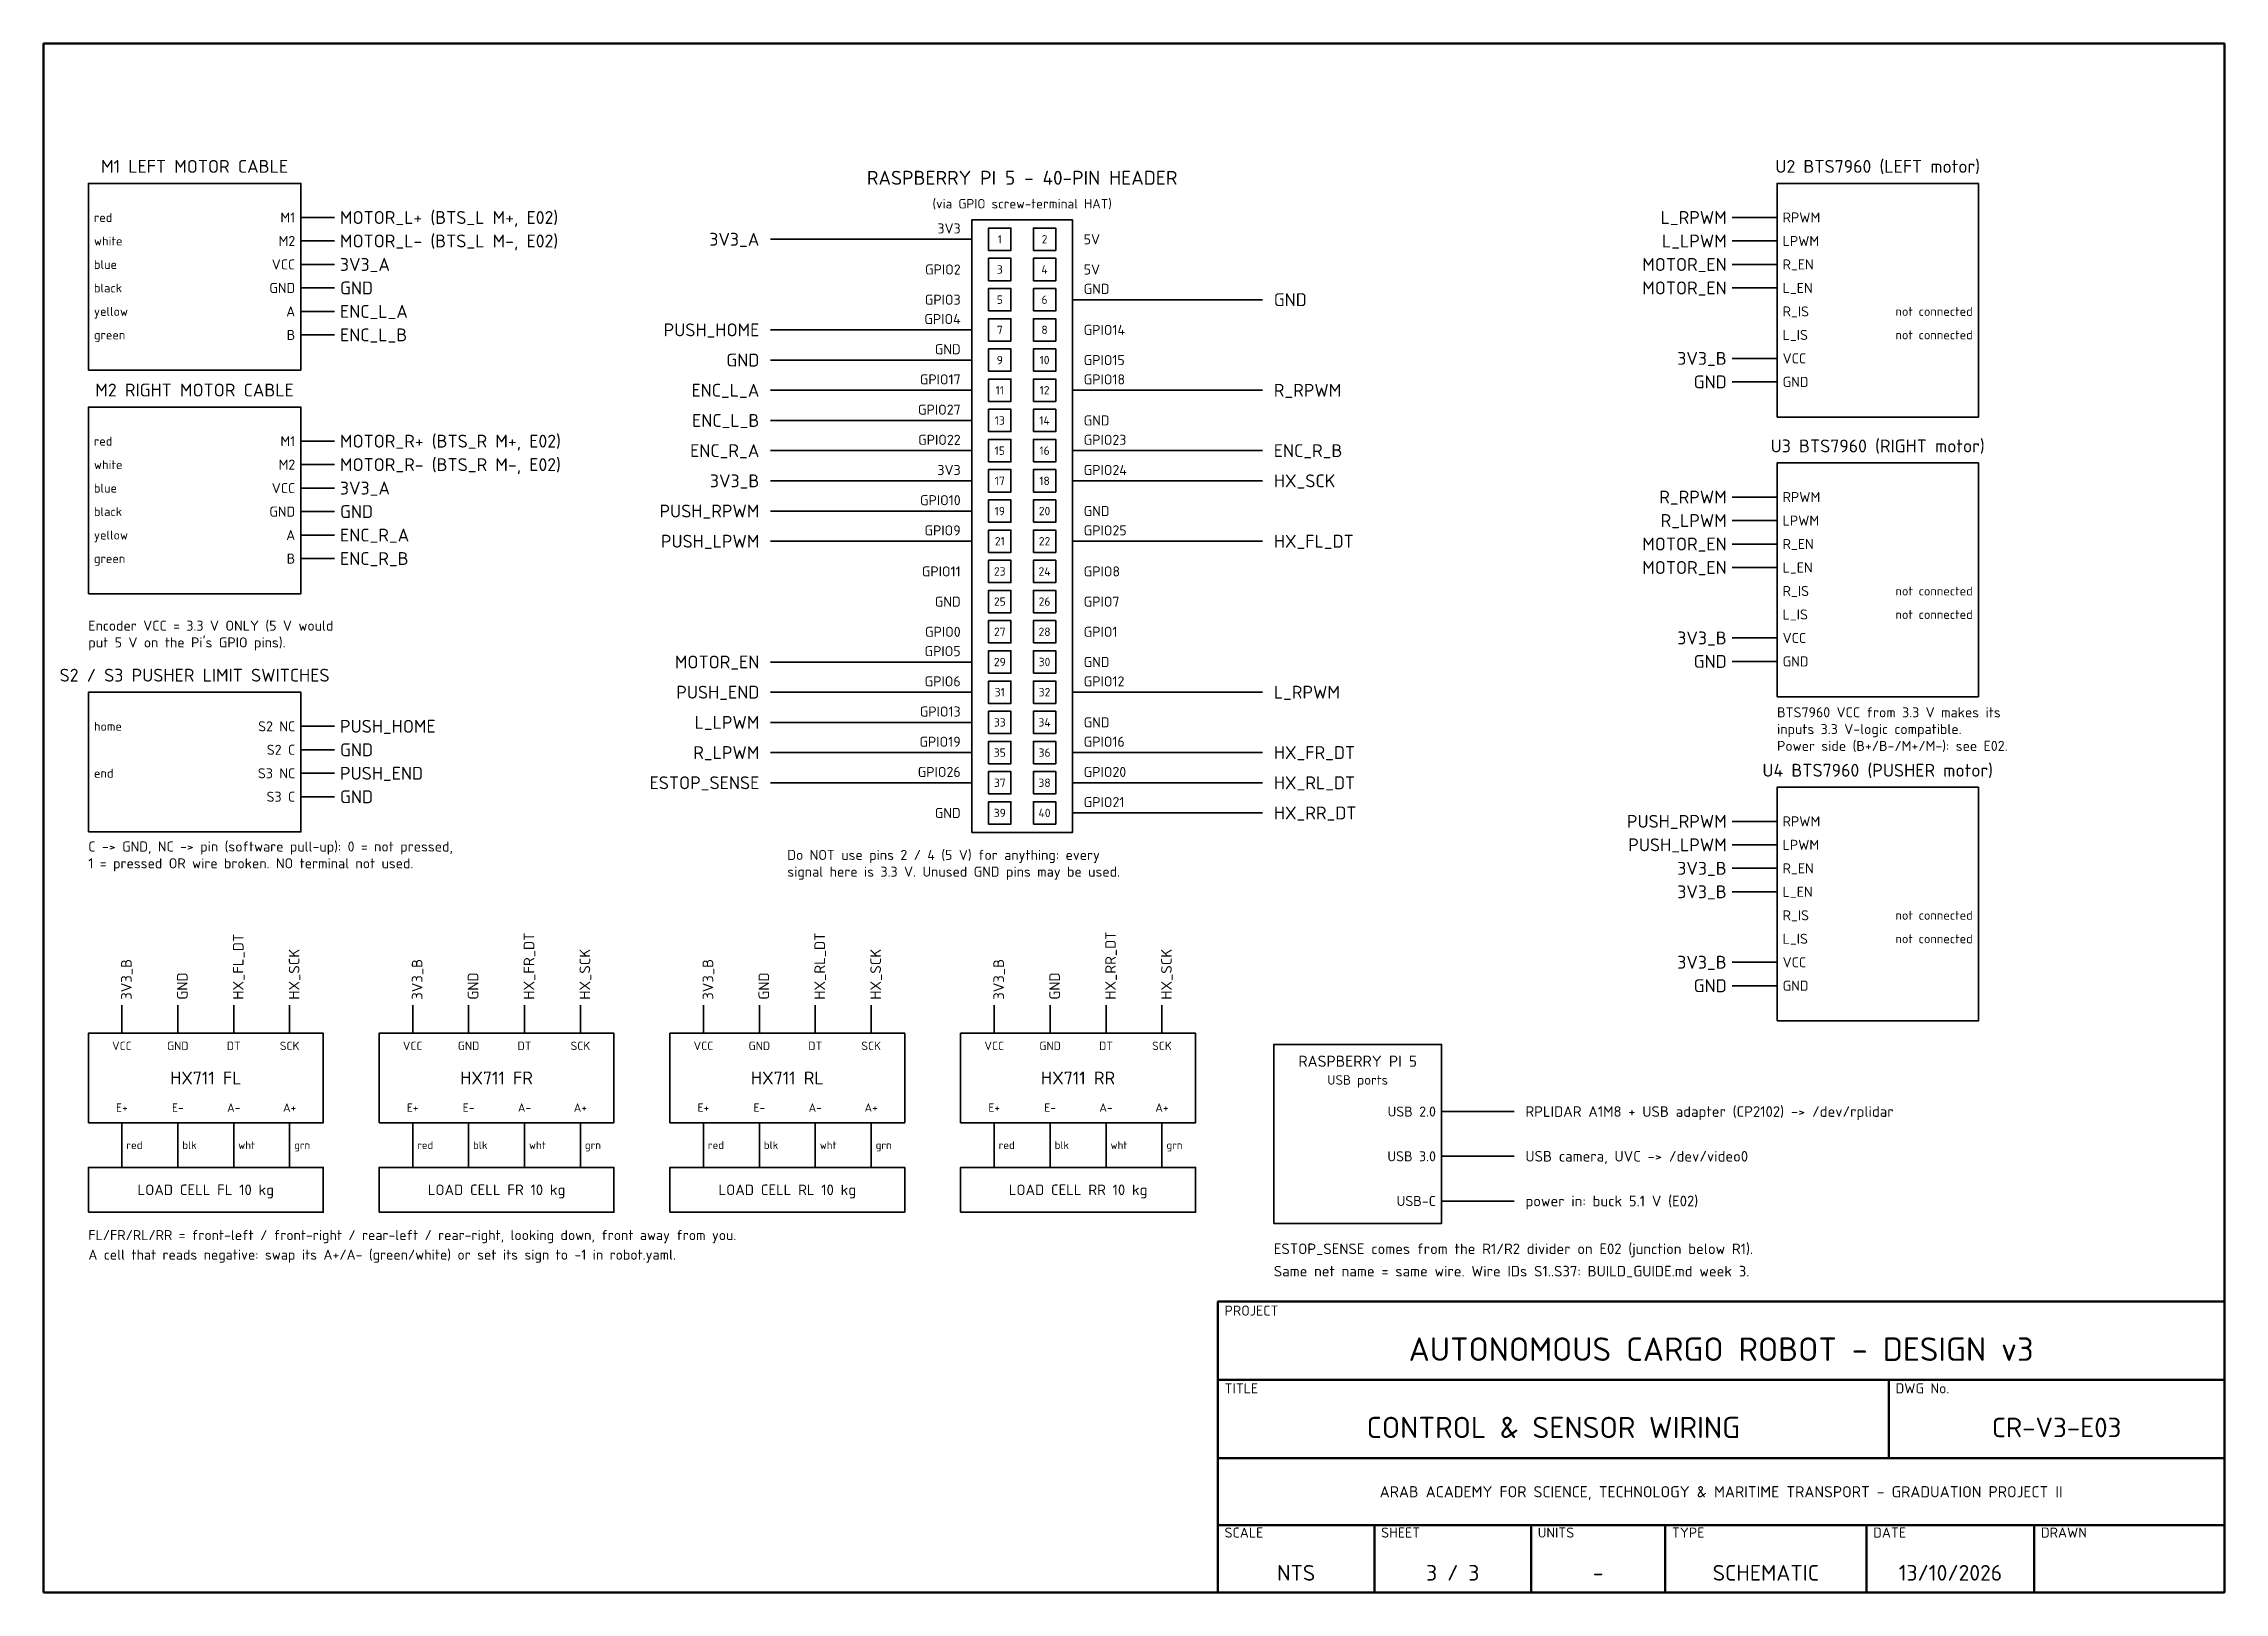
# Paper-space layout 'E03 CONTROL & SENSOR WIRING' of a CAD drawing. Header units: millimetres. Extents: x 20 to 410, y 10 to 287.
import ezdxf
from ezdxf.enums import TextEntityAlignment as Align

# ---------------------------------------------------------------- set-up
doc = ezdxf.new("R2010")
doc.units = ezdxf.units.MM
for name, color, linetype, lineweight in [('NET-12V-MOTOR', 6, 'Continuous', 35), ('NET-3V3', 40, 'Continuous', 35), ('NET-5V', 30, 'Continuous', 35), ('NET-GND', 8, 'Continuous', 35), ('NET-SIGNAL', 5, 'Continuous', 35), ('NET-USB', 3, 'Continuous', 35), ('SYMBOLS', 7, 'Continuous', 35), ('TEXT', 7, 'Continuous', 18), ('TITLEBLOCK', 7, 'Continuous', 50), ('WIRE-COLOURS', 7, 'Continuous', 35)]:
    doc.layers.add(name, color=color, linetype=linetype, lineweight=lineweight)
doc.styles.add('ISO', font='isocpeur.ttf')

psp = doc.layouts.new('E03 CONTROL & SENSOR WIRING')

# ---------------------------------------------------------------- linework, layer by layer
at = {"layer": 'NET-12V-MOTOR'}
for points in [[(66, 255.9), (72, 255.9)], [(66, 251.7), (72, 251.7)], [(66, 215.9), (72, 215.9)], [(66, 211.7), (72, 211.7)]]:
    psp.add_lwpolyline(points, dxfattribs=at)
at = {"layer": 'NET-3V3'}
for points in [[(186, 252), (150, 252)], [(66, 247.5), (72, 247.5)], [(330, 230.7), (322, 230.7)], [(66, 207.5), (72, 207.5)], [(186, 208.8), (150, 208.8)], [(330, 180.7), (322, 180.7)], [(330, 139.5), (322, 139.5)], [(330, 135.3), (322, 135.3)], [(330, 122.7), (322, 122.7)], [(34, 110), (34, 115)], [(86, 110), (86, 115)], [(138, 110), (138, 115)], [(190, 110), (190, 115)]]:
    psp.add_lwpolyline(points, dxfattribs=at)
at = {"layer": 'NET-5V'}
psp.add_lwpolyline([(270, 80), (283, 80)], dxfattribs=at)
at = {"layer": 'NET-GND'}
for points in [[(66, 243.3), (72, 243.3)], [(204, 241.2), (238, 241.2)], [(186, 230.4), (150, 230.4)], [(330, 226.5), (322, 226.5)], [(66, 203.3), (72, 203.3)], [(330, 176.5), (322, 176.5)], [(66, 160.7), (72, 160.7)], [(66, 152.3), (72, 152.3)], [(330, 118.5), (322, 118.5)], [(44, 110), (44, 115)], [(96, 110), (96, 115)], [(148, 110), (148, 115)], [(200, 110), (200, 115)]]:
    psp.add_lwpolyline(points, dxfattribs=at)
at = {"layer": 'NET-SIGNAL'}
for points in [[(330, 255.9), (322, 255.9)], [(330, 251.7), (322, 251.7)], [(330, 247.5), (322, 247.5)], [(330, 243.3), (322, 243.3)], [(66, 239.1), (72, 239.1)], [(66, 234.9), (72, 234.9)], [(186, 235.8), (150, 235.8)], [(186, 225), (150, 225)], [(204, 225), (238, 225)], [(186, 219.6), (150, 219.6)], [(186, 214.2), (150, 214.2)], [(204, 214.2), (238, 214.2)], [(204, 208.8), (238, 208.8)], [(186, 203.4), (150, 203.4)], [(330, 205.9), (322, 205.9)], [(66, 199.1), (72, 199.1)], [(330, 201.7), (322, 201.7)], [(186, 198), (150, 198)], [(204, 198), (238, 198)], [(330, 197.5), (322, 197.5)], [(66, 194.9), (72, 194.9)], [(330, 193.3), (322, 193.3)], [(186, 176.4), (150, 176.4)], [(186, 171), (150, 171)], [(204, 171), (238, 171)], [(66, 164.9), (72, 164.9)], [(186, 165.6), (150, 165.6)], [(186, 160.2), (150, 160.2)], [(204, 160.2), (238, 160.2)], [(66, 156.5), (72, 156.5)], [(186, 154.8), (150, 154.8)], [(204, 154.8), (238, 154.8)], [(204, 149.4), (238, 149.4)], [(330, 147.9), (322, 147.9)], [(330, 143.7), (322, 143.7)], [(54, 110), (54, 115)], [(64, 110), (64, 115)], [(106, 110), (106, 115)], [(116, 110), (116, 115)], [(158, 110), (158, 115)], [(168, 110), (168, 115)], [(210, 110), (210, 115)], [(220, 110), (220, 115)]]:
    psp.add_lwpolyline(points, dxfattribs=at)
at = {"layer": 'NET-USB'}
for points in [[(270, 96), (283, 96)], [(270, 88), (283, 88)]]:
    psp.add_lwpolyline(points, dxfattribs=at)
at = {"layer": 'SYMBOLS'}
for points in [[(28, 228.6), (66, 228.6), (66, 262), (28, 262)], [(330, 220.2), (366, 220.2), (366, 262), (330, 262)], [(186, 145.9), (204, 145.9), (204, 255.5), (186, 255.5)], [(189, 250), (193, 250), (193, 254), (189, 254)], [(197, 250), (201, 250), (201, 254), (197, 254)], [(189, 244.6), (193, 244.6), (193, 248.6), (189, 248.6)], [(197, 244.6), (201, 244.6), (201, 248.6), (197, 248.6)], [(189, 239.2), (193, 239.2), (193, 243.2), (189, 243.2)], [(197, 239.2), (201, 239.2), (201, 243.2), (197, 243.2)], [(189, 233.8), (193, 233.8), (193, 237.8), (189, 237.8)], [(197, 233.8), (201, 233.8), (201, 237.8), (197, 237.8)], [(189, 228.4), (193, 228.4), (193, 232.4), (189, 232.4)], [(197, 228.4), (201, 228.4), (201, 232.4), (197, 232.4)], [(189, 223), (193, 223), (193, 227), (189, 227)], [(197, 223), (201, 223), (201, 227), (197, 227)], [(28, 188.6), (66, 188.6), (66, 222), (28, 222)], [(189, 217.6), (193, 217.6), (193, 221.6), (189, 221.6)], [(197, 217.6), (201, 217.6), (201, 221.6), (197, 221.6)], [(189, 212.2), (193, 212.2), (193, 216.2), (189, 216.2)], [(197, 212.2), (201, 212.2), (201, 216.2), (197, 216.2)], [(189, 206.8), (193, 206.8), (193, 210.8), (189, 210.8)], [(197, 206.8), (201, 206.8), (201, 210.8), (197, 210.8)], [(330, 170.2), (366, 170.2), (366, 212), (330, 212)], [(189, 201.4), (193, 201.4), (193, 205.4), (189, 205.4)], [(197, 201.4), (201, 201.4), (201, 205.4), (197, 205.4)], [(189, 196), (193, 196), (193, 200), (189, 200)], [(197, 196), (201, 196), (201, 200), (197, 200)], [(189, 190.6), (193, 190.6), (193, 194.6), (189, 194.6)], [(197, 190.6), (201, 190.6), (201, 194.6), (197, 194.6)], [(189, 185.2), (193, 185.2), (193, 189.2), (189, 189.2)], [(197, 185.2), (201, 185.2), (201, 189.2), (197, 189.2)], [(189, 179.8), (193, 179.8), (193, 183.8), (189, 183.8)], [(197, 179.8), (201, 179.8), (201, 183.8), (197, 183.8)], [(189, 174.4), (193, 174.4), (193, 178.4), (189, 178.4)], [(197, 174.4), (201, 174.4), (201, 178.4), (197, 178.4)], [(189, 169), (193, 169), (193, 173), (189, 173)], [(197, 169), (201, 169), (201, 173), (197, 173)], [(28, 146), (66, 146), (66, 171), (28, 171)], [(189, 163.6), (193, 163.6), (193, 167.6), (189, 167.6)], [(197, 163.6), (201, 163.6), (201, 167.6), (197, 167.6)], [(189, 158.2), (193, 158.2), (193, 162.2), (189, 162.2)], [(197, 158.2), (201, 158.2), (201, 162.2), (197, 162.2)], [(189, 152.8), (193, 152.8), (193, 156.8), (189, 156.8)], [(197, 152.8), (201, 152.8), (201, 156.8), (197, 156.8)], [(330, 112.2), (366, 112.2), (366, 154), (330, 154)], [(189, 147.4), (193, 147.4), (193, 151.4), (189, 151.4)], [(197, 147.4), (201, 147.4), (201, 151.4), (197, 151.4)], [(28, 94), (70, 94), (70, 110), (28, 110)], [(80, 94), (122, 94), (122, 110), (80, 110)], [(132, 94), (174, 94), (174, 110), (132, 110)], [(184, 94), (226, 94), (226, 110), (184, 110)], [(240, 76), (270, 76), (270, 108), (240, 108)], [(28, 78), (70, 78), (70, 86), (28, 86)], [(80, 78), (122, 78), (122, 86), (80, 86)], [(132, 78), (174, 78), (174, 86), (132, 86)], [(184, 78), (226, 78), (226, 86), (184, 86)]]:
    psp.add_lwpolyline(points, close=True, dxfattribs=at)
at = {"layer": 'TITLEBLOCK'}
for points in [[(20, 10), (410, 10), (410, 287), (20, 287)], [(230, 10), (410, 10), (410, 62), (230, 62)]]:
    psp.add_lwpolyline(points, close=True, dxfattribs=at)
for points in [[(230, 48), (410, 48)], [(350, 34), (350, 48)], [(230, 34), (410, 34)], [(230, 22), (410, 22)], [(258, 10), (258, 22)], [(286, 10), (286, 22)], [(310, 10), (310, 22)], [(346, 10), (346, 22)], [(376, 10), (376, 22)]]:
    psp.add_lwpolyline(points, dxfattribs=at)
at = {"layer": 'WIRE-COLOURS', "color": 1}
for points in [[(34, 94), (34, 86)], [(86, 94), (86, 86)], [(138, 94), (138, 86)], [(190, 94), (190, 86)]]:
    psp.add_lwpolyline(points, dxfattribs=at)
at = {"layer": 'WIRE-COLOURS', "color": 7}
for points in [[(44, 94), (44, 86)], [(96, 94), (96, 86)], [(148, 94), (148, 86)], [(200, 94), (200, 86)]]:
    psp.add_lwpolyline(points, dxfattribs=at)
at = {"layer": 'WIRE-COLOURS', "color": 8}
for points in [[(54, 94), (54, 86)], [(106, 94), (106, 86)], [(158, 94), (158, 86)], [(210, 94), (210, 86)]]:
    psp.add_lwpolyline(points, dxfattribs=at)
at = {"layer": 'WIRE-COLOURS', "color": 3}
for points in [[(64, 94), (64, 86)], [(116, 94), (116, 86)], [(168, 94), (168, 86)], [(220, 94), (220, 86)]]:
    psp.add_lwpolyline(points, dxfattribs=at)

# ---------------------------------------------------------------- texts
at = {"layer": 'NET-12V-MOTOR', "style": 'ISO'}
for s, p in [('MOTOR_L+ (BTS_L M+, E02)', (73, 255.9)), ('MOTOR_L- (BTS_L M-, E02)', (73, 251.7)), ('MOTOR_R+ (BTS_R M+, E02)', (73, 215.9)), ('MOTOR_R- (BTS_R M-, E02)', (73, 211.7))]:
    psp.add_text(s, height=2.3, dxfattribs=at).set_placement(p, align=Align.MIDDLE_LEFT)
at = {"layer": 'NET-3V3', "style": 'ISO'}
for s, p in [('3V3_A', (148, 252)), ('3V3_B', (321, 230.7)), ('3V3_B', (148, 208.8)), ('3V3_B', (321, 180.7)), ('3V3_B', (321, 139.5)), ('3V3_B', (321, 135.3)), ('3V3_B', (321, 122.7))]:
    psp.add_text(s, height=2.3, dxfattribs=at).set_placement(p, align=Align.MIDDLE_RIGHT)
for p in [(73, 247.5), (73, 207.5)]:
    psp.add_text('3V3_A', height=2.3, dxfattribs=at).set_placement(p, align=Align.MIDDLE_LEFT)
for p in [(34.8, 116), (86.8, 116), (138.8, 116), (190.8, 116)]:
    psp.add_text('3V3_B', height=1.9, rotation=90, dxfattribs=at).set_placement(p, align=Align.MIDDLE_LEFT)
at = {"layer": 'NET-5V', "style": 'ISO'}
psp.add_text('power in: buck 5.1 V (E02)', height=1.9, dxfattribs=at).set_placement((285, 80), align=Align.MIDDLE_LEFT)
at = {"layer": 'NET-GND', "style": 'ISO'}
for p in [(73, 243.3), (240, 241.2), (73, 203.3), (73, 160.7), (73, 152.3)]:
    psp.add_text('GND', height=2.3, dxfattribs=at).set_placement(p, align=Align.MIDDLE_LEFT)
for p in [(148, 230.4), (321, 226.5), (321, 176.5), (321, 118.5)]:
    psp.add_text('GND', height=2.3, dxfattribs=at).set_placement(p, align=Align.MIDDLE_RIGHT)
for p in [(44.8, 116), (96.8, 116), (148.8, 116), (200.8, 116)]:
    psp.add_text('GND', height=1.9, rotation=90, dxfattribs=at).set_placement(p, align=Align.MIDDLE_LEFT)
at = {"layer": 'NET-SIGNAL', "style": 'ISO'}
for s, p in [('L_RPWM', (321, 255.9)), ('L_LPWM', (321, 251.7)), ('MOTOR_EN', (321, 247.5)), ('MOTOR_EN', (321, 243.3)), ('PUSH_HOME', (148, 235.8)), ('ENC_L_A', (148, 225)), ('ENC_L_B', (148, 219.6)), ('ENC_R_A', (148, 214.2)), ('R_RPWM', (321, 205.9)), ('PUSH_RPWM', (148, 203.4)), ('R_LPWM', (321, 201.7)), ('PUSH_LPWM', (148, 198)), ('MOTOR_EN', (321, 197.5)), ('MOTOR_EN', (321, 193.3)), ('MOTOR_EN', (148, 176.4)), ('PUSH_END', (148, 171)), ('L_LPWM', (148, 165.6)), ('R_LPWM', (148, 160.2)), ('ESTOP_SENSE', (148, 154.8)), ('PUSH_RPWM', (321, 147.9)), ('PUSH_LPWM', (321, 143.7))]:
    psp.add_text(s, height=2.3, dxfattribs=at).set_placement(p, align=Align.MIDDLE_RIGHT)
for s, p in [('ENC_L_A', (73, 239.1)), ('ENC_L_B', (73, 234.9)), ('R_RPWM', (240, 225)), ('ENC_R_B', (240, 214.2)), ('HX_SCK', (240, 208.8)), ('ENC_R_A', (73, 199.1)), ('HX_FL_DT', (240, 198)), ('ENC_R_B', (73, 194.9)), ('L_RPWM', (240, 171)), ('PUSH_HOME', (73, 164.9)), ('HX_FR_DT', (240, 160.2)), ('PUSH_END', (73, 156.5)), ('HX_RL_DT', (240, 154.8)), ('HX_RR_DT', (240, 149.4))]:
    psp.add_text(s, height=2.3, dxfattribs=at).set_placement(p, align=Align.MIDDLE_LEFT)
for s, p in [('HX_FL_DT', (54.8, 116)), ('HX_SCK', (64.8, 116)), ('HX_FR_DT', (106.8, 116)), ('HX_SCK', (116.8, 116)), ('HX_RL_DT', (158.8, 116)), ('HX_SCK', (168.8, 116)), ('HX_RR_DT', (210.8, 116)), ('HX_SCK', (220.8, 116))]:
    psp.add_text(s, height=1.9, rotation=90, dxfattribs=at).set_placement(p, align=Align.MIDDLE_LEFT)
psp.add_text('ESTOP_SENSE comes from the R1/R2 divider on E02 (junction below R1).', height=1.9, dxfattribs=at).set_placement((240, 70.5))
at = {"layer": 'NET-USB', "style": 'ISO'}
for s, p in [('RPLIDAR A1M8 + USB adapter (CP2102) -> /dev/rplidar', (285, 96)), ('USB camera, UVC -> /dev/video0', (285, 88))]:
    psp.add_text(s, height=1.9, dxfattribs=at).set_placement(p, align=Align.MIDDLE_LEFT)
at = {"layer": 'TEXT', "style": 'ISO'}
for s, height, p in [('M1 LEFT MOTOR CABLE', 2.3, (47, 263.2)), ('U2 BTS7960 (LEFT motor)', 2.3, (348, 263.2)), ('RASPBERRY PI 5 - 40-PIN HEADER', 2.5, (195, 261)), ('(via GPIO screw-terminal HAT)', 1.7, (195, 257)), ('M2 RIGHT MOTOR CABLE', 2.3, (47, 223.2)), ('U3 BTS7960 (RIGHT motor)', 2.3, (348, 213.2)), ('S2 / S3 PUSHER LIMIT SWITCHES', 2.3, (47, 172.2)), ('U4 BTS7960 (PUSHER motor)', 2.3, (348, 155.2)), ('E+', 1.5, (34, 95.5)), ('E-', 1.5, (44, 95.5)), ('A-', 1.5, (54, 95.5)), ('A+', 1.5, (64, 95.5)), ('E+', 1.5, (86, 95.5)), ('E-', 1.5, (96, 95.5)), ('A-', 1.5, (106, 95.5)), ('A+', 1.5, (116, 95.5)), ('E+', 1.5, (138, 95.5)), ('E-', 1.5, (148, 95.5)), ('A-', 1.5, (158, 95.5)), ('A+', 1.5, (168, 95.5)), ('E+', 1.5, (190, 95.5)), ('E-', 1.5, (200, 95.5)), ('A-', 1.5, (210, 95.5)), ('A+', 1.5, (220, 95.5))]:
    psp.add_text(s, height=height, dxfattribs=at).set_placement(p, align=Align.BOTTOM_CENTER)
for s, p in [('M1', (65, 255.9)), ('M2', (65, 251.7)), ('VCC', (65, 247.5)), ('GND', (65, 243.3)), ('A', (65, 239.1)), ('B', (65, 234.9)), ('M1', (65, 215.9)), ('M2', (65, 211.7)), ('VCC', (65, 207.5)), ('GND', (65, 203.3)), ('A', (65, 199.1)), ('B', (65, 194.9)), ('S2 NC', (65, 164.9)), ('S2 C', (65, 160.7)), ('S3 NC', (65, 156.5)), ('S3 C', (65, 152.3)), ('USB 2.0', (269, 96)), ('USB 3.0', (269, 88)), ('USB-C', (269, 80))]:
    psp.add_text(s, height=1.8, dxfattribs=at).set_placement(p, align=Align.MIDDLE_RIGHT)
at = {"layer": 'TEXT', "color": 8, "style": 'ISO'}
for s, p in [('3V3', (184, 252.5)), ('GPIO4', (184, 236.3)), ('GND', (184, 230.9)), ('GPIO17', (184, 225.5)), ('GPIO27', (184, 220.1)), ('GPIO22', (184, 214.7)), ('3V3', (184, 209.3)), ('GPIO10', (184, 203.9)), ('GPIO9', (184, 198.5)), ('GPIO5', (184, 176.9)), ('GPIO6', (184, 171.5)), ('GPIO13', (184, 166.1)), ('GPIO19', (184, 160.7)), ('GPIO26', (184, 155.3))]:
    psp.add_text(s, height=1.8, dxfattribs=at).set_placement(p, align=Align.BOTTOM_RIGHT)
at = {"layer": 'TEXT', "style": 'ISO'}
for s, p in [('RPWM', (331, 255.9)), ('LPWM', (331, 251.7)), ('R_EN', (331, 247.5)), ('L_EN', (331, 243.3)), ('R_IS', (331, 239.1)), ('L_IS', (331, 234.9)), ('VCC', (331, 230.7)), ('GND', (331, 226.5)), ('RPWM', (331, 205.9)), ('LPWM', (331, 201.7)), ('R_EN', (331, 197.5)), ('L_EN', (331, 193.3)), ('R_IS', (331, 189.1)), ('L_IS', (331, 184.9)), ('VCC', (331, 180.7)), ('GND', (331, 176.5)), ('RPWM', (331, 147.9)), ('LPWM', (331, 143.7)), ('R_EN', (331, 139.5)), ('L_EN', (331, 135.3)), ('R_IS', (331, 131.1)), ('L_IS', (331, 126.9)), ('VCC', (331, 122.7)), ('GND', (331, 118.5))]:
    psp.add_text(s, height=1.8, dxfattribs=at).set_placement(p, align=Align.MIDDLE_LEFT)
for s, height, p in [('1', 1.5, (191, 252)), ('2', 1.5, (199, 252)), ('3', 1.5, (191, 246.6)), ('4', 1.5, (199, 246.6)), ('5', 1.5, (191, 241.2)), ('6', 1.5, (199, 241.2)), ('7', 1.5, (191, 235.8)), ('8', 1.5, (199, 235.8)), ('9', 1.5, (191, 230.4)), ('10', 1.5, (199, 230.4)), ('11', 1.5, (191, 225)), ('12', 1.5, (199, 225)), ('13', 1.5, (191, 219.6)), ('14', 1.5, (199, 219.6)), ('15', 1.5, (191, 214.2)), ('16', 1.5, (199, 214.2)), ('17', 1.5, (191, 208.8)), ('18', 1.5, (199, 208.8)), ('19', 1.5, (191, 203.4)), ('20', 1.5, (199, 203.4)), ('21', 1.5, (191, 198)), ('22', 1.5, (199, 198)), ('23', 1.5, (191, 192.6)), ('24', 1.5, (199, 192.6)), ('25', 1.5, (191, 187.2)), ('26', 1.5, (199, 187.2)), ('27', 1.5, (191, 181.8)), ('28', 1.5, (199, 181.8)), ('29', 1.5, (191, 176.4)), ('30', 1.5, (199, 176.4)), ('31', 1.5, (191, 171)), ('32', 1.5, (199, 171)), ('33', 1.5, (191, 165.6)), ('34', 1.5, (199, 165.6)), ('35', 1.5, (191, 160.2)), ('36', 1.5, (199, 160.2)), ('37', 1.5, (191, 154.8)), ('38', 1.5, (199, 154.8)), ('39', 1.5, (191, 149.4)), ('40', 1.5, (199, 149.4)), ('HX711 FL', 2.3, (49, 102)), ('HX711 FR', 2.3, (101, 102)), ('HX711 RL', 2.3, (153, 102)), ('HX711 RR', 2.3, (205, 102)), ('LOAD CELL FL 10 kg', 1.9, (49, 82)), ('LOAD CELL FR 10 kg', 1.9, (101, 82)), ('LOAD CELL RL 10 kg', 1.9, (153, 82)), ('LOAD CELL RR 10 kg', 1.9, (205, 82)), ('AUTONOMOUS CARGO ROBOT - DESIGN v3', 4.2, (320, 53.5)), ('CONTROL & SENSOR WIRING', 3.8, (290, 39.5)), ('CR-V3-E03', 3.5, (380, 39.5)), ('ARAB ACADEMY FOR SCIENCE, TECHNOLOGY & MARITIME TRANSPORT - GRADUATION PROJECT II', 2, (320, 28)), ('NTS', 2.8, (244, 13.5)), ('3 / 3', 2.8, (272, 13.5)), ('-', 2.8, (298, 13.5)), ('SCHEMATIC', 2.8, (328, 13.5)), ('13/10/2026', 2.8, (361, 13.5))]:
    psp.add_text(s, height=height, dxfattribs=at).set_placement(p, align=Align.MIDDLE_CENTER)
at = {"layer": 'TEXT', "color": 8, "style": 'ISO'}
for s, p in [('5V', (206, 252)), ('5V', (206, 246.6)), ('GPIO14', (206, 235.8)), ('GPIO15', (206, 230.4)), ('GND', (206, 219.6)), ('GND', (206, 203.4)), ('GPIO8', (206, 192.6)), ('GPIO7', (206, 187.2)), ('GPIO1', (206, 181.8)), ('GND', (206, 176.4)), ('GND', (206, 165.6))]:
    psp.add_text(s, height=1.8, dxfattribs=at).set_placement(p, align=Align.MIDDLE_LEFT)
for s, p in [('GPIO2', (184, 246.6)), ('GPIO3', (184, 241.2)), ('GPIO11', (184, 192.6)), ('GND', (184, 187.2)), ('GPIO0', (184, 181.8)), ('GND', (184, 149.4))]:
    psp.add_text(s, height=1.8, dxfattribs=at).set_placement(p, align=Align.MIDDLE_RIGHT)
for s, p in [('GND', (206, 241.7)), ('GPIO18', (206, 225.5)), ('GPIO23', (206, 214.7)), ('GPIO24', (206, 209.3)), ('GPIO25', (206, 198.5)), ('GPIO12', (206, 171.5)), ('GPIO16', (206, 160.7)), ('GPIO20', (206, 155.3)), ('GPIO21', (206, 149.9))]:
    psp.add_text(s, height=1.8, dxfattribs=at).set_placement(p, align=Align.BOTTOM_LEFT)
at = {"layer": 'TEXT', "style": 'ISO'}
for s, height, p in [('Encoder VCC = 3.3 V ONLY (5 V would', 1.8, (28, 182)), ("put 5 V on the Pi's GPIO pins).", 1.8, (28, 179)), ('BTS7960 VCC from 3.3 V makes its', 1.8, (330, 166.5)), ('inputs 3.3 V-logic compatible.', 1.8, (330, 163.5)), ('Power side (B+/B-/M+/M-): see E02.', 1.8, (330, 160.5)), ('C -> GND, NC -> pin (software pull-up): 0 = not pressed,', 1.8, (28, 142.5)), ('1 = pressed OR wire broken. NO terminal not used.', 1.8, (28, 139.5)), ('Do NOT use pins 2 / 4 (5 V) for anything: every', 1.8, (153, 141)), ('signal here is 3.3 V. Unused GND pins may be used.', 1.8, (153, 138)), ('FL/FR/RL/RR = front-left / front-right / rear-left / rear-right, looking down, front away from you.', 1.8, (28, 73)), ('A cell that reads negative: swap its A+/A- (green/white) or set its sign to -1 in robot.yaml.', 1.8, (28, 69.5)), ('Same net name = same wire. Wire IDs S1..S37: BUILD_GUIDE.md week 3.', 1.9, (240, 66.5)), ('PROJECT', 1.8, (231.2, 59.5)), ('TITLE', 1.8, (231.2, 45.6)), ('DWG No.', 1.8, (351.2, 45.6)), ('SCALE', 1.8, (231.2, 19.8)), ('SHEET', 1.8, (259.2, 19.8)), ('UNITS', 1.8, (287.2, 19.8)), ('TYPE', 1.8, (311.2, 19.8)), ('DATE', 1.8, (347.2, 19.8)), ('DRAWN', 1.8, (377.2, 19.8))]:
    psp.add_text(s, height=height, dxfattribs=at).set_placement(p)
for s, height, p in [('VCC', 1.5, (34, 108.5)), ('GND', 1.5, (44, 108.5)), ('DT', 1.5, (54, 108.5)), ('SCK', 1.5, (64, 108.5)), ('VCC', 1.5, (86, 108.5)), ('GND', 1.5, (96, 108.5)), ('DT', 1.5, (106, 108.5)), ('SCK', 1.5, (116, 108.5)), ('VCC', 1.5, (138, 108.5)), ('GND', 1.5, (148, 108.5)), ('DT', 1.5, (158, 108.5)), ('SCK', 1.5, (168, 108.5)), ('VCC', 1.5, (190, 108.5)), ('GND', 1.5, (200, 108.5)), ('DT', 1.5, (210, 108.5)), ('SCK', 1.5, (220, 108.5)), ('RASPBERRY PI 5', 2, (255, 106)), ('USB ports', 1.7, (255, 102.5))]:
    psp.add_text(s, height=height, dxfattribs=at).set_placement(p, align=Align.TOP_CENTER)
at = {"layer": 'WIRE-COLOURS', "style": 'ISO'}
for s, height, p in [('red', 1.6, (29, 255.9)), ('white', 1.6, (29, 251.7)), ('blue', 1.6, (29, 247.5)), ('black', 1.6, (29, 243.3)), ('yellow', 1.6, (29, 239.1)), ('green', 1.6, (29, 234.9)), ('red', 1.6, (29, 215.9)), ('white', 1.6, (29, 211.7)), ('blue', 1.6, (29, 207.5)), ('black', 1.6, (29, 203.3)), ('yellow', 1.6, (29, 199.1)), ('green', 1.6, (29, 194.9)), ('home', 1.6, (29, 164.9)), ('end', 1.6, (29, 156.5)), ('red', 1.4, (34.8, 90)), ('blk', 1.4, (44.8, 90)), ('wht', 1.4, (54.8, 90)), ('grn', 1.4, (64.8, 90)), ('red', 1.4, (86.8, 90)), ('blk', 1.4, (96.8, 90)), ('wht', 1.4, (106.8, 90)), ('grn', 1.4, (116.8, 90)), ('red', 1.4, (138.8, 90)), ('blk', 1.4, (148.8, 90)), ('wht', 1.4, (158.8, 90)), ('grn', 1.4, (168.8, 90)), ('red', 1.4, (190.8, 90)), ('blk', 1.4, (200.8, 90)), ('wht', 1.4, (210.8, 90)), ('grn', 1.4, (220.8, 90))]:
    psp.add_text(s, height=height, dxfattribs=at).set_placement(p, align=Align.MIDDLE_LEFT)
for p in [(365, 239.1), (365, 234.9), (365, 189.1), (365, 184.9), (365, 131.1), (365, 126.9)]:
    psp.add_text('not connected', height=1.6, dxfattribs=at).set_placement(p, align=Align.MIDDLE_RIGHT)

doc.saveas('drawing.dxf')
